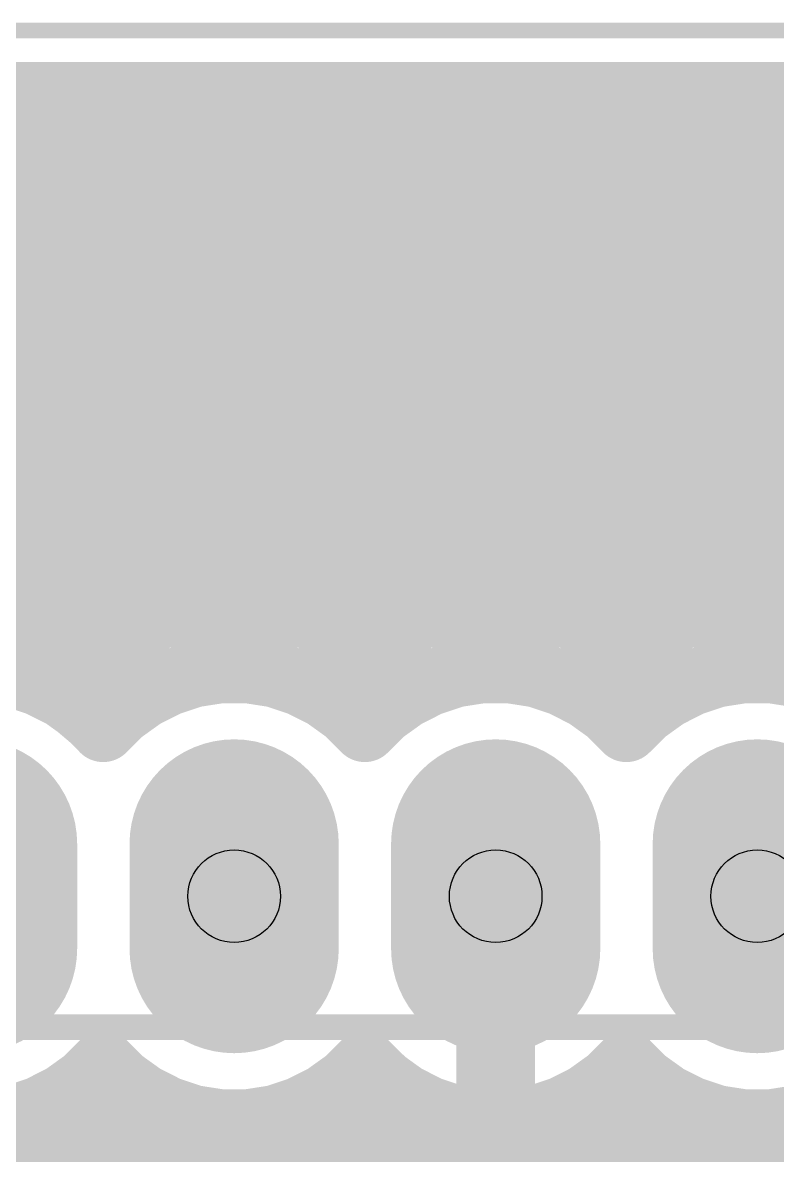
# Model space of a CAD drawing. Extents: x -0.06 to 2.31, y -0.06 to 2.06.
# Drawn here: x 1.1651 to 1.4537, y 1.5779 to 2.011 of the extents above; entities that cross this region are included whole.
import ezdxf

# ---------------------------------------------------------------- set-up
doc = ezdxf.new("R2010")
doc.units = 0
for name, color, linetype in [('Board_Outline', 13, 'CONTINUOUS'), ('Bottom', 6, 'CONTINUOUS'), ('Drill_Bottom', 8, 'CONTINUOUS'), ('Drill_Top', 7, 'CONTINUOUS'), ('Top', 5, 'CONTINUOUS'), ('Top_Silk', 2, 'CONTINUOUS')]:
    doc.layers.add(name, color=color, linetype=linetype)

msp = doc.modelspace()

# ---------------------------------------------------------------- linework, layer by layer
at = {"layer": 'Board_Outline', "linetype": 'CONTINUOUS', "const_width": 0.006}
msp.add_lwpolyline([(0, 1.838), (0.086, 1.838), (0.086, 2.008), (2.004, 2.008), (2.004, 1.844), (2.253, 1.844), (2.25, 0.601), (2.253, 0.25), (2, 0.25), (2, 0), (0.426, 0), (0.43, 0.908), (0, 0.908), (0, 1.838)], dxfattribs=at)
at = {"layer": 'Bottom', "linetype": 'CONTINUOUS'}
for points, const_width in [([(1.981, 1.9835), (0.106, 1.9835)], 0.025), ([(1.0005, 1.9586), (1.9791, 1.9586)], 0.025), ([(1.0254, 1.9338), (1.9795, 1.9338)], 0.025), ([(1.0325, 1.9242), (1.1746, 1.782)], 0.025), ([(1.0503, 1.9089), (1.9798, 1.9089)], 0.025), ([(1.0751, 1.884), (1.7212, 1.884)], 0.025), ([(1.1, 1.8592), (1.7046, 1.8592)], 0.025), ([(1.1249, 1.8343), (1.6983, 1.8343)], 0.025), ([(1.1497, 1.8094), (1.6999, 1.8094)], 0.025), ([(1.1746, 1.7845), (1.7099, 1.7845)], 0.025), ([(1.1746, 1.782), (1.1784, 1.7767)], 0.025), ([(1.1784, 1.7767), (1.1813, 1.7709)], 0.025), ([(1.1813, 1.7709), (1.1834, 1.7647)], 0.025), ([(1.1834, 1.7647), (1.1844, 1.7583)], 0.025), ([(1.2305, 1.7617), (1.2408, 1.7633)], 0.025), ([(1.2408, 1.7633), (1.2512, 1.7633)], 0.025), ([(1.2512, 1.7633), (1.2615, 1.7617)], 0.025), ([(1.3305, 1.7617), (1.3408, 1.7633)], 0.025), ([(1.3408, 1.7633), (1.3512, 1.7633)], 0.025), ([(1.3512, 1.7633), (1.3615, 1.7617)], 0.025), ([(1.4305, 1.7617), (1.4408, 1.7633)], 0.025), ([(1.4408, 1.7633), (1.4512, 1.7633)], 0.025), ([(1.4512, 1.7633), (1.4615, 1.7617)], 0.025), ([(1.1867, 1.7597), (1.2213, 1.7597)], 0.025), ([(1.2206, 1.7584), (1.2305, 1.7617)], 0.025), ([(1.2615, 1.7617), (1.2714, 1.7584)], 0.025), ([(1.2707, 1.7597), (1.3213, 1.7597)], 0.025), ([(1.3206, 1.7584), (1.3305, 1.7617)], 0.025), ([(1.3615, 1.7617), (1.3714, 1.7584)], 0.025), ([(1.3707, 1.7597), (1.4213, 1.7597)], 0.025), ([(1.4206, 1.7584), (1.4305, 1.7617)], 0.025), ([(1.4615, 1.7617), (1.4714, 1.7584)], 0.025), ([(1.1844, 1.7583), (1.1845, 1.7512)], 0.025), ([(1.2113, 1.7537), (1.2206, 1.7584)], 0.025), ([(1.2714, 1.7584), (1.2807, 1.7537)], 0.025), ([(1.3113, 1.7537), (1.3206, 1.7584)], 0.025), ([(1.3714, 1.7584), (1.3807, 1.7537)], 0.025), ([(1.4113, 1.7537), (1.4206, 1.7584)], 0.025), ([(1.1845, 1.7512), (1.193, 1.744)], 0.025), ([(1.2028, 1.7476), (1.2113, 1.7537)], 0.025), ([(1.2807, 1.7537), (1.2892, 1.7476)], 0.025), ([(1.3028, 1.7476), (1.3113, 1.7537)], 0.025), ([(1.3807, 1.7537), (1.3892, 1.7476)], 0.025), ([(1.4028, 1.7476), (1.4113, 1.7537)], 0.025), ([(1.196, 1.7408), (1.2028, 1.7476)], 0.025), ([(1.2892, 1.7476), (1.296, 1.7408)], 0.025), ([(1.296, 1.7408), (1.3028, 1.7476)], 0.025), ([(1.3892, 1.7476), (1.396, 1.7408)], 0.025), ([(1.396, 1.7408), (1.4028, 1.7476)], 0.025), ([(1.193, 1.744), (1.196, 1.7408)], 0.025), ([(1.346, 1.677), (1.346, 1.501)], 0.03), ([(1.196, 1.6132), (1.1892, 1.6064)], 0.025), ([(1.2028, 1.6064), (1.196, 1.6132)], 0.025), ([(1.296, 1.6132), (1.2892, 1.6064)], 0.025), ([(1.299, 1.61), (1.296, 1.6132)], 0.025), ([(1.396, 1.6132), (1.3892, 1.6064)], 0.025), ([(1.4028, 1.6064), (1.396, 1.6132)], 0.025), ([(1.3045, 1.6051), (1.299, 1.61)], 0.025), ([(1.1892, 1.6064), (1.1807, 1.6003)], 0.025), ([(1.2113, 1.6003), (1.2028, 1.6064)], 0.025), ([(1.2892, 1.6064), (1.2807, 1.6003)], 0.025), ([(1.3045, 1.5636), (1.3045, 1.6051)], 0.025), ([(1.3892, 1.6064), (1.3875, 1.6051)], 0.025), ([(1.3875, 1.6051), (1.3875, 1.5633)], 0.025), ([(1.4113, 1.6003), (1.4028, 1.6064)], 0.025), ([(1.1807, 1.6003), (1.1714, 1.5956)], 0.025), ([(1.2206, 1.5956), (1.2113, 1.6003)], 0.025), ([(1.2807, 1.6003), (1.2714, 1.5956)], 0.025), ([(1.4206, 1.5956), (1.4113, 1.6003)], 0.025), ([(1.1714, 1.5956), (1.1615, 1.5923)], 0.025), ([(1.2305, 1.5923), (1.2206, 1.5956)], 0.025), ([(1.2714, 1.5956), (1.2615, 1.5923)], 0.025), ([(1.4305, 1.5923), (1.4206, 1.5956)], 0.025), ([(1.4714, 1.5956), (1.4615, 1.5923)], 0.025), ([(1.1615, 1.5923), (1.1512, 1.5907)], 0.025), ([(1.2408, 1.5907), (1.2305, 1.5923)], 0.025), ([(1.2512, 1.5907), (1.2408, 1.5907)], 0.025), ([(1.2615, 1.5923), (1.2512, 1.5907)], 0.025), ([(1.4408, 1.5907), (1.4305, 1.5923)], 0.025), ([(1.4512, 1.5907), (1.4408, 1.5907)], 0.025), ([(1.4615, 1.5923), (1.4512, 1.5907)], 0.025), ([(0.999, 1.5856), (1.302, 1.5856)], 0.025), ([(1.39, 1.5856), (1.705, 1.5856)], 0.025)]:
    msp.add_lwpolyline(points, dxfattribs=dict(at, const_width=const_width))
for points, const_width in [([(1.1683, 1.782, 1), (1.1808, 1.782, 1), (1.1683, 1.782, 1)], 0.0125), ([(1.1683, 1.782, 1), (1.1808, 1.782, 1), (1.1683, 1.782, 1)], 0.0125), ([(1.1721, 1.7767, 1), (1.1846, 1.7767, 1), (1.1721, 1.7767, 1)], 0.0125), ([(1.1721, 1.7767, 1), (1.1846, 1.7767, 1), (1.1721, 1.7767, 1)], 0.0125), ([(1.1751, 1.7709, 1), (1.1876, 1.7709, 1), (1.1751, 1.7709, 1)], 0.0125), ([(1.1751, 1.7709, 1), (1.1876, 1.7709, 1), (1.1751, 1.7709, 1)], 0.0125), ([(1.1771, 1.7647, 1), (1.1896, 1.7647, 1), (1.1771, 1.7647, 1)], 0.0125), ([(1.1771, 1.7647, 1), (1.1896, 1.7647, 1), (1.1771, 1.7647, 1)], 0.0125), ([(1.2345, 1.7633, 1), (1.247, 1.7633, 1), (1.2345, 1.7633, 1)], 0.0125), ([(1.2345, 1.7633, 1), (1.247, 1.7633, 1), (1.2345, 1.7633, 1)], 0.0125), ([(1.245, 1.7633, 1), (1.2575, 1.7633, 1), (1.245, 1.7633, 1)], 0.0125), ([(1.245, 1.7633, 1), (1.2575, 1.7633, 1), (1.245, 1.7633, 1)], 0.0125), ([(1.3345, 1.7633, 1), (1.347, 1.7633, 1), (1.3345, 1.7633, 1)], 0.0125), ([(1.3345, 1.7633, 1), (1.347, 1.7633, 1), (1.3345, 1.7633, 1)], 0.0125), ([(1.345, 1.7633, 1), (1.3575, 1.7633, 1), (1.345, 1.7633, 1)], 0.0125), ([(1.345, 1.7633, 1), (1.3575, 1.7633, 1), (1.345, 1.7633, 1)], 0.0125), ([(1.4345, 1.7633, 1), (1.447, 1.7633, 1), (1.4345, 1.7633, 1)], 0.0125), ([(1.4345, 1.7633, 1), (1.447, 1.7633, 1), (1.4345, 1.7633, 1)], 0.0125), ([(1.445, 1.7633, 1), (1.4575, 1.7633, 1), (1.445, 1.7633, 1)], 0.0125), ([(1.445, 1.7633, 1), (1.4575, 1.7633, 1), (1.445, 1.7633, 1)], 0.0125), ([(1.2242, 1.7617, 1), (1.2367, 1.7617, 1), (1.2242, 1.7617, 1)], 0.0125), ([(1.2242, 1.7617, 1), (1.2367, 1.7617, 1), (1.2242, 1.7617, 1)], 0.0125), ([(1.2553, 1.7617, 1), (1.2678, 1.7617, 1), (1.2553, 1.7617, 1)], 0.0125), ([(1.2553, 1.7617, 1), (1.2678, 1.7617, 1), (1.2553, 1.7617, 1)], 0.0125), ([(1.3242, 1.7617, 1), (1.3367, 1.7617, 1), (1.3242, 1.7617, 1)], 0.0125), ([(1.3242, 1.7617, 1), (1.3367, 1.7617, 1), (1.3242, 1.7617, 1)], 0.0125), ([(1.3553, 1.7617, 1), (1.3678, 1.7617, 1), (1.3553, 1.7617, 1)], 0.0125), ([(1.3553, 1.7617, 1), (1.3678, 1.7617, 1), (1.3553, 1.7617, 1)], 0.0125), ([(1.4242, 1.7617, 1), (1.4367, 1.7617, 1), (1.4242, 1.7617, 1)], 0.0125), ([(1.4242, 1.7617, 1), (1.4367, 1.7617, 1), (1.4242, 1.7617, 1)], 0.0125), ([(1.4553, 1.7617, 1), (1.4678, 1.7617, 1), (1.4553, 1.7617, 1)], 0.0125), ([(1.4553, 1.7617, 1), (1.4678, 1.7617, 1), (1.4553, 1.7617, 1)], 0.0125), ([(1.1781, 1.7583, 1), (1.1906, 1.7583, 1), (1.1781, 1.7583, 1)], 0.0125), ([(1.1781, 1.7583, 1), (1.1906, 1.7583, 1), (1.1781, 1.7583, 1)], 0.0125), ([(1.2143, 1.7584, 1), (1.2268, 1.7584, 1), (1.2143, 1.7584, 1)], 0.0125), ([(1.2143, 1.7584, 1), (1.2268, 1.7584, 1), (1.2143, 1.7584, 1)], 0.0125), ([(1.2652, 1.7584, 1), (1.2777, 1.7584, 1), (1.2652, 1.7584, 1)], 0.0125), ([(1.2652, 1.7584, 1), (1.2777, 1.7584, 1), (1.2652, 1.7584, 1)], 0.0125), ([(1.3143, 1.7584, 1), (1.3268, 1.7584, 1), (1.3143, 1.7584, 1)], 0.0125), ([(1.3143, 1.7584, 1), (1.3268, 1.7584, 1), (1.3143, 1.7584, 1)], 0.0125), ([(1.3652, 1.7584, 1), (1.3777, 1.7584, 1), (1.3652, 1.7584, 1)], 0.0125), ([(1.3652, 1.7584, 1), (1.3777, 1.7584, 1), (1.3652, 1.7584, 1)], 0.0125), ([(1.4143, 1.7584, 1), (1.4268, 1.7584, 1), (1.4143, 1.7584, 1)], 0.0125), ([(1.4143, 1.7584, 1), (1.4268, 1.7584, 1), (1.4143, 1.7584, 1)], 0.0125), ([(1.1783, 1.7512, 1), (1.1908, 1.7512, 1), (1.1783, 1.7512, 1)], 0.0125), ([(1.1783, 1.7512, 1), (1.1908, 1.7512, 1), (1.1783, 1.7512, 1)], 0.0125), ([(1.205, 1.7537, 1), (1.2175, 1.7537, 1), (1.205, 1.7537, 1)], 0.0125), ([(1.205, 1.7537, 1), (1.2175, 1.7537, 1), (1.205, 1.7537, 1)], 0.0125), ([(1.2745, 1.7537, 1), (1.287, 1.7537, 1), (1.2745, 1.7537, 1)], 0.0125), ([(1.2745, 1.7537, 1), (1.287, 1.7537, 1), (1.2745, 1.7537, 1)], 0.0125), ([(1.305, 1.7537, 1), (1.3175, 1.7537, 1), (1.305, 1.7537, 1)], 0.0125), ([(1.305, 1.7537, 1), (1.3175, 1.7537, 1), (1.305, 1.7537, 1)], 0.0125), ([(1.3745, 1.7537, 1), (1.387, 1.7537, 1), (1.3745, 1.7537, 1)], 0.0125), ([(1.3745, 1.7537, 1), (1.387, 1.7537, 1), (1.3745, 1.7537, 1)], 0.0125), ([(1.405, 1.7537, 1), (1.4175, 1.7537, 1), (1.405, 1.7537, 1)], 0.0125), ([(1.405, 1.7537, 1), (1.4175, 1.7537, 1), (1.405, 1.7537, 1)], 0.0125), ([(1.1966, 1.7476, 1), (1.2091, 1.7476, 1), (1.1966, 1.7476, 1)], 0.0125), ([(1.1966, 1.7476, 1), (1.2091, 1.7476, 1), (1.1966, 1.7476, 1)], 0.0125), ([(1.2829, 1.7476, 1), (1.2954, 1.7476, 1), (1.2829, 1.7476, 1)], 0.0125), ([(1.2829, 1.7476, 1), (1.2954, 1.7476, 1), (1.2829, 1.7476, 1)], 0.0125), ([(1.2966, 1.7476, 1), (1.3091, 1.7476, 1), (1.2966, 1.7476, 1)], 0.0125), ([(1.2966, 1.7476, 1), (1.3091, 1.7476, 1), (1.2966, 1.7476, 1)], 0.0125), ([(1.3829, 1.7476, 1), (1.3954, 1.7476, 1), (1.3829, 1.7476, 1)], 0.0125), ([(1.3829, 1.7476, 1), (1.3954, 1.7476, 1), (1.3829, 1.7476, 1)], 0.0125), ([(1.3966, 1.7476, 1), (1.4091, 1.7476, 1), (1.3966, 1.7476, 1)], 0.0125), ([(1.3966, 1.7476, 1), (1.4091, 1.7476, 1), (1.3966, 1.7476, 1)], 0.0125), ([(1.1868, 1.744, 1), (1.1993, 1.744, 1), (1.1868, 1.744, 1)], 0.0125), ([(1.1868, 1.744, 1), (1.1993, 1.744, 1), (1.1868, 1.744, 1)], 0.0125), ([(1.1897, 1.7408, 1), (1.2022, 1.7408, 1), (1.1897, 1.7408, 1)], 0.0125), ([(1.1897, 1.7408, 1), (1.2022, 1.7408, 1), (1.1897, 1.7408, 1)], 0.0125), ([(1.2897, 1.7408, 1), (1.3022, 1.7408, 1), (1.2897, 1.7408, 1)], 0.0125), ([(1.2897, 1.7408, 1), (1.3022, 1.7408, 1), (1.2897, 1.7408, 1)], 0.0125), ([(1.3897, 1.7408, 1), (1.4022, 1.7408, 1), (1.3897, 1.7408, 1)], 0.0125), ([(1.3897, 1.7408, 1), (1.4022, 1.7408, 1), (1.3897, 1.7408, 1)], 0.0125), ([(1.166, 1.697, 1), (1.126, 1.697, 1), (1.166, 1.697, 1)], 0.04), ([(1.266, 1.697, 1), (1.226, 1.697, 1), (1.266, 1.697, 1)], 0.04), ([(1.366, 1.697, 1), (1.326, 1.697, 1), (1.366, 1.697, 1)], 0.04), ([(1.466, 1.697, 1), (1.426, 1.697, 1), (1.466, 1.697, 1)], 0.04), ([(1.166, 1.657, 1), (1.126, 1.657, 1), (1.166, 1.657, 1)], 0.04), ([(1.266, 1.657, 1), (1.226, 1.657, 1), (1.266, 1.657, 1)], 0.04), ([(1.366, 1.657, 1), (1.326, 1.657, 1), (1.366, 1.657, 1)], 0.04), ([(1.466, 1.657, 1), (1.426, 1.657, 1), (1.466, 1.657, 1)], 0.04), ([(1.3385, 1.677, 1), (1.3535, 1.677, 1), (1.3385, 1.677, 1)], 0.015), ([(1.1898, 1.6132, 1), (1.2023, 1.6132, 1), (1.1898, 1.6132, 1)], 0.0125), ([(1.1898, 1.6132, 1), (1.2023, 1.6132, 1), (1.1898, 1.6132, 1)], 0.0125), ([(1.2898, 1.6132, 1), (1.3023, 1.6132, 1), (1.2898, 1.6132, 1)], 0.0125), ([(1.2898, 1.6132, 1), (1.3023, 1.6132, 1), (1.2898, 1.6132, 1)], 0.0125), ([(1.3898, 1.6132, 1), (1.4023, 1.6132, 1), (1.3898, 1.6132, 1)], 0.0125), ([(1.3898, 1.6132, 1), (1.4023, 1.6132, 1), (1.3898, 1.6132, 1)], 0.0125), ([(1.2927, 1.61, 1), (1.3052, 1.61, 1), (1.2927, 1.61, 1)], 0.0125), ([(1.2927, 1.61, 1), (1.3052, 1.61, 1), (1.2927, 1.61, 1)], 0.0125), ([(1.1829, 1.6064, 1), (1.1954, 1.6064, 1), (1.1829, 1.6064, 1)], 0.0125), ([(1.1829, 1.6064, 1), (1.1954, 1.6064, 1), (1.1829, 1.6064, 1)], 0.0125), ([(1.1966, 1.6064, 1), (1.2091, 1.6064, 1), (1.1966, 1.6064, 1)], 0.0125), ([(1.1966, 1.6064, 1), (1.2091, 1.6064, 1), (1.1966, 1.6064, 1)], 0.0125), ([(1.2829, 1.6064, 1), (1.2954, 1.6064, 1), (1.2829, 1.6064, 1)], 0.0125), ([(1.2829, 1.6064, 1), (1.2954, 1.6064, 1), (1.2829, 1.6064, 1)], 0.0125), ([(1.2983, 1.6051, 1), (1.3108, 1.6051, 1), (1.2983, 1.6051, 1)], 0.0125), ([(1.2983, 1.6051, 1), (1.3108, 1.6051, 1), (1.2983, 1.6051, 1)], 0.0125), ([(1.3812, 1.6051, 1), (1.3937, 1.6051, 1), (1.3812, 1.6051, 1)], 0.0125), ([(1.3812, 1.6051, 1), (1.3937, 1.6051, 1), (1.3812, 1.6051, 1)], 0.0125), ([(1.3829, 1.6064, 1), (1.3954, 1.6064, 1), (1.3829, 1.6064, 1)], 0.0125), ([(1.3829, 1.6064, 1), (1.3954, 1.6064, 1), (1.3829, 1.6064, 1)], 0.0125), ([(1.3966, 1.6064, 1), (1.4091, 1.6064, 1), (1.3966, 1.6064, 1)], 0.0125), ([(1.3966, 1.6064, 1), (1.4091, 1.6064, 1), (1.3966, 1.6064, 1)], 0.0125), ([(1.1745, 1.6003, 1), (1.187, 1.6003, 1), (1.1745, 1.6003, 1)], 0.0125), ([(1.1745, 1.6003, 1), (1.187, 1.6003, 1), (1.1745, 1.6003, 1)], 0.0125), ([(1.205, 1.6003, 1), (1.2175, 1.6003, 1), (1.205, 1.6003, 1)], 0.0125), ([(1.205, 1.6003, 1), (1.2175, 1.6003, 1), (1.205, 1.6003, 1)], 0.0125), ([(1.2745, 1.6003, 1), (1.287, 1.6003, 1), (1.2745, 1.6003, 1)], 0.0125), ([(1.2745, 1.6003, 1), (1.287, 1.6003, 1), (1.2745, 1.6003, 1)], 0.0125), ([(1.405, 1.6003, 1), (1.4175, 1.6003, 1), (1.405, 1.6003, 1)], 0.0125), ([(1.405, 1.6003, 1), (1.4175, 1.6003, 1), (1.405, 1.6003, 1)], 0.0125), ([(1.1652, 1.5956, 1), (1.1777, 1.5956, 1), (1.1652, 1.5956, 1)], 0.0125), ([(1.1652, 1.5956, 1), (1.1777, 1.5956, 1), (1.1652, 1.5956, 1)], 0.0125), ([(1.2143, 1.5956, 1), (1.2268, 1.5956, 1), (1.2143, 1.5956, 1)], 0.0125), ([(1.2143, 1.5956, 1), (1.2268, 1.5956, 1), (1.2143, 1.5956, 1)], 0.0125), ([(1.2652, 1.5956, 1), (1.2777, 1.5956, 1), (1.2652, 1.5956, 1)], 0.0125), ([(1.2652, 1.5956, 1), (1.2777, 1.5956, 1), (1.2652, 1.5956, 1)], 0.0125), ([(1.4143, 1.5956, 1), (1.4268, 1.5956, 1), (1.4143, 1.5956, 1)], 0.0125), ([(1.4143, 1.5956, 1), (1.4268, 1.5956, 1), (1.4143, 1.5956, 1)], 0.0125), ([(1.1553, 1.5923, 1), (1.1678, 1.5923, 1), (1.1553, 1.5923, 1)], 0.0125), ([(1.1553, 1.5923, 1), (1.1678, 1.5923, 1), (1.1553, 1.5923, 1)], 0.0125), ([(1.2242, 1.5923, 1), (1.2367, 1.5923, 1), (1.2242, 1.5923, 1)], 0.0125), ([(1.2242, 1.5923, 1), (1.2367, 1.5923, 1), (1.2242, 1.5923, 1)], 0.0125), ([(1.2345, 1.5907, 1), (1.247, 1.5907, 1), (1.2345, 1.5907, 1)], 0.0125), ([(1.2345, 1.5907, 1), (1.247, 1.5907, 1), (1.2345, 1.5907, 1)], 0.0125), ([(1.245, 1.5907, 1), (1.2575, 1.5907, 1), (1.245, 1.5907, 1)], 0.0125), ([(1.245, 1.5907, 1), (1.2575, 1.5907, 1), (1.245, 1.5907, 1)], 0.0125), ([(1.2553, 1.5923, 1), (1.2678, 1.5923, 1), (1.2553, 1.5923, 1)], 0.0125), ([(1.2553, 1.5923, 1), (1.2678, 1.5923, 1), (1.2553, 1.5923, 1)], 0.0125), ([(1.4242, 1.5923, 1), (1.4367, 1.5923, 1), (1.4242, 1.5923, 1)], 0.0125), ([(1.4242, 1.5923, 1), (1.4367, 1.5923, 1), (1.4242, 1.5923, 1)], 0.0125), ([(1.4345, 1.5907, 1), (1.447, 1.5907, 1), (1.4345, 1.5907, 1)], 0.0125), ([(1.4345, 1.5907, 1), (1.447, 1.5907, 1), (1.4345, 1.5907, 1)], 0.0125), ([(1.445, 1.5907, 1), (1.4575, 1.5907, 1), (1.445, 1.5907, 1)], 0.0125), ([(1.445, 1.5907, 1), (1.4575, 1.5907, 1), (1.445, 1.5907, 1)], 0.0125), ([(1.4553, 1.5923, 1), (1.4678, 1.5923, 1), (1.4553, 1.5923, 1)], 0.0125), ([(1.4553, 1.5923, 1), (1.4678, 1.5923, 1), (1.4553, 1.5923, 1)], 0.0125)]:
    msp.add_lwpolyline(points, format="xyb", dxfattribs=dict(at, const_width=const_width))
at = {"layer": 'Bottom'}
for points in [[(1.106, 1.697), (1.186, 1.697), (1.106, 1.657), (1.186, 1.657)], [(1.206, 1.697), (1.286, 1.697), (1.206, 1.657), (1.286, 1.657)], [(1.306, 1.697), (1.386, 1.697), (1.306, 1.657), (1.386, 1.657)], [(1.406, 1.697), (1.486, 1.697), (1.406, 1.657), (1.486, 1.657)]]:
    msp.add_solid(points, dxfattribs=at)
at = {"layer": 'Drill_Bottom'}
for centre in [(1.246, 1.677), (1.346, 1.677), (1.446, 1.677)]:
    msp.add_circle(centre, 0.0177, dxfattribs=at)
at = {"layer": 'Drill_Top'}
for centre in [(1.246, 1.677), (1.346, 1.677), (1.446, 1.677)]:
    msp.add_circle(centre, 0.0177, dxfattribs=at)
at = {"layer": 'Top', "linetype": 'CONTINUOUS', "const_width": 0.025}
for points in [[(1.981, 1.9835), (0.1064, 1.9834)], [(0.6164, 1.9586), (1.9786, 1.9586)], [(0.6488, 1.9338), (1.9787, 1.9338)], [(0.8513, 1.9089), (1.9788, 1.9089)], [(0.876, 1.884), (1.7212, 1.884)], [(0.8859, 1.8592), (1.7046, 1.8592)], [(0.9092, 1.8343), (1.6983, 1.8343)], [(0.9212, 1.8094), (1.6999, 1.8094)], [(0.9239, 1.7845), (1.7099, 1.7845)], [(1.1512, 1.7633), (1.1615, 1.7617)], [(1.2305, 1.7617), (1.2408, 1.7633)], [(1.2408, 1.7633), (1.2512, 1.7633)], [(1.2512, 1.7633), (1.2615, 1.7617)], [(1.3305, 1.7617), (1.3408, 1.7633)], [(1.3408, 1.7633), (1.3512, 1.7633)], [(1.3512, 1.7633), (1.3615, 1.7617)], [(1.4305, 1.7617), (1.4408, 1.7633)], [(1.4408, 1.7633), (1.4512, 1.7633)], [(1.4512, 1.7633), (1.4615, 1.7617)], [(1.1615, 1.7617), (1.1714, 1.7584)], [(1.1707, 1.7597), (1.2213, 1.7597)], [(1.2206, 1.7584), (1.2305, 1.7617)], [(1.2615, 1.7617), (1.2714, 1.7584)], [(1.2707, 1.7597), (1.3213, 1.7597)], [(1.3206, 1.7584), (1.3305, 1.7617)], [(1.3615, 1.7617), (1.3714, 1.7584)], [(1.3707, 1.7597), (1.4213, 1.7597)], [(1.4206, 1.7584), (1.4305, 1.7617)], [(1.4615, 1.7617), (1.4714, 1.7584)], [(1.1714, 1.7584), (1.1807, 1.7537)], [(1.2113, 1.7537), (1.2206, 1.7584)], [(1.2714, 1.7584), (1.2807, 1.7537)], [(1.3113, 1.7537), (1.3206, 1.7584)], [(1.3714, 1.7584), (1.3807, 1.7537)], [(1.4113, 1.7537), (1.4206, 1.7584)], [(1.1807, 1.7537), (1.1892, 1.7476)], [(1.2028, 1.7476), (1.2113, 1.7537)], [(1.2807, 1.7537), (1.2892, 1.7476)], [(1.3028, 1.7476), (1.3113, 1.7537)], [(1.3807, 1.7537), (1.3892, 1.7476)], [(1.4028, 1.7476), (1.4113, 1.7537)], [(1.1892, 1.7476), (1.196, 1.7408)], [(1.196, 1.7408), (1.2028, 1.7476)], [(1.2892, 1.7476), (1.296, 1.7408)], [(1.296, 1.7408), (1.3028, 1.7476)], [(1.3892, 1.7476), (1.396, 1.7408)], [(1.396, 1.7408), (1.4028, 1.7476)], [(1.196, 1.6132), (1.1892, 1.6064)], [(1.2028, 1.6064), (1.196, 1.6132)], [(1.296, 1.6132), (1.2892, 1.6064)], [(1.3028, 1.6064), (1.296, 1.6132)], [(1.396, 1.6132), (1.3892, 1.6064)], [(1.4028, 1.6064), (1.396, 1.6132)], [(1.1892, 1.6064), (1.1807, 1.6003)], [(1.2113, 1.6003), (1.2028, 1.6064)], [(1.2892, 1.6064), (1.2807, 1.6003)], [(1.3113, 1.6003), (1.3028, 1.6064)], [(1.3892, 1.6064), (1.3807, 1.6003)], [(1.4113, 1.6003), (1.4028, 1.6064)], [(1.1807, 1.6003), (1.1714, 1.5956)], [(1.2206, 1.5956), (1.2113, 1.6003)], [(1.2807, 1.6003), (1.2714, 1.5956)], [(1.3206, 1.5956), (1.3113, 1.6003)], [(1.3807, 1.6003), (1.3714, 1.5956)], [(1.4206, 1.5956), (1.4113, 1.6003)], [(1.1714, 1.5956), (1.1615, 1.5923)], [(1.2305, 1.5923), (1.2206, 1.5956)], [(1.2714, 1.5956), (1.2615, 1.5923)], [(1.3305, 1.5923), (1.3206, 1.5956)], [(1.3714, 1.5956), (1.3615, 1.5923)], [(1.4305, 1.5923), (1.4206, 1.5956)], [(1.4714, 1.5956), (1.4615, 1.5923)], [(1.1615, 1.5923), (1.1512, 1.5907)], [(1.2408, 1.5907), (1.2305, 1.5923)], [(1.2512, 1.5907), (1.2408, 1.5907)], [(1.2615, 1.5923), (1.2512, 1.5907)], [(1.3408, 1.5907), (1.3305, 1.5923)], [(1.3512, 1.5907), (1.3408, 1.5907)], [(1.3615, 1.5923), (1.3512, 1.5907)], [(1.4408, 1.5907), (1.4305, 1.5923)], [(1.4512, 1.5907), (1.4408, 1.5907)], [(1.4615, 1.5923), (1.4512, 1.5907)], [(0.4721, 1.5856), (1.705, 1.5856)], [(1.305, 1.5637), (1.3151, 1.5662)], [(1.3151, 1.5662), (1.3255, 1.567)], [(1.3255, 1.567), (1.3707, 1.5668)], [(1.3707, 1.5668), (1.381, 1.5652)]]:
    msp.add_lwpolyline(points, dxfattribs=at)
at = {"layer": 'Top', "linetype": 'CONTINUOUS'}
for points, const_width in [([(1.2345, 1.7633, 1), (1.247, 1.7633, 1), (1.2345, 1.7633, 1)], 0.0125), ([(1.2345, 1.7633, 1), (1.247, 1.7633, 1), (1.2345, 1.7633, 1)], 0.0125), ([(1.245, 1.7633, 1), (1.2575, 1.7633, 1), (1.245, 1.7633, 1)], 0.0125), ([(1.245, 1.7633, 1), (1.2575, 1.7633, 1), (1.245, 1.7633, 1)], 0.0125), ([(1.3345, 1.7633, 1), (1.347, 1.7633, 1), (1.3345, 1.7633, 1)], 0.0125), ([(1.3345, 1.7633, 1), (1.347, 1.7633, 1), (1.3345, 1.7633, 1)], 0.0125), ([(1.345, 1.7633, 1), (1.3575, 1.7633, 1), (1.345, 1.7633, 1)], 0.0125), ([(1.345, 1.7633, 1), (1.3575, 1.7633, 1), (1.345, 1.7633, 1)], 0.0125), ([(1.4345, 1.7633, 1), (1.447, 1.7633, 1), (1.4345, 1.7633, 1)], 0.0125), ([(1.4345, 1.7633, 1), (1.447, 1.7633, 1), (1.4345, 1.7633, 1)], 0.0125), ([(1.445, 1.7633, 1), (1.4575, 1.7633, 1), (1.445, 1.7633, 1)], 0.0125), ([(1.445, 1.7633, 1), (1.4575, 1.7633, 1), (1.445, 1.7633, 1)], 0.0125), ([(1.1553, 1.7617, 1), (1.1678, 1.7617, 1), (1.1553, 1.7617, 1)], 0.0125), ([(1.1553, 1.7617, 1), (1.1678, 1.7617, 1), (1.1553, 1.7617, 1)], 0.0125), ([(1.2242, 1.7617, 1), (1.2367, 1.7617, 1), (1.2242, 1.7617, 1)], 0.0125), ([(1.2242, 1.7617, 1), (1.2367, 1.7617, 1), (1.2242, 1.7617, 1)], 0.0125), ([(1.2553, 1.7617, 1), (1.2678, 1.7617, 1), (1.2553, 1.7617, 1)], 0.0125), ([(1.2553, 1.7617, 1), (1.2678, 1.7617, 1), (1.2553, 1.7617, 1)], 0.0125), ([(1.3242, 1.7617, 1), (1.3367, 1.7617, 1), (1.3242, 1.7617, 1)], 0.0125), ([(1.3242, 1.7617, 1), (1.3367, 1.7617, 1), (1.3242, 1.7617, 1)], 0.0125), ([(1.3553, 1.7617, 1), (1.3678, 1.7617, 1), (1.3553, 1.7617, 1)], 0.0125), ([(1.3553, 1.7617, 1), (1.3678, 1.7617, 1), (1.3553, 1.7617, 1)], 0.0125), ([(1.4242, 1.7617, 1), (1.4367, 1.7617, 1), (1.4242, 1.7617, 1)], 0.0125), ([(1.4242, 1.7617, 1), (1.4367, 1.7617, 1), (1.4242, 1.7617, 1)], 0.0125), ([(1.4553, 1.7617, 1), (1.4678, 1.7617, 1), (1.4553, 1.7617, 1)], 0.0125), ([(1.4553, 1.7617, 1), (1.4678, 1.7617, 1), (1.4553, 1.7617, 1)], 0.0125), ([(1.1652, 1.7584, 1), (1.1777, 1.7584, 1), (1.1652, 1.7584, 1)], 0.0125), ([(1.1652, 1.7584, 1), (1.1777, 1.7584, 1), (1.1652, 1.7584, 1)], 0.0125), ([(1.2143, 1.7584, 1), (1.2268, 1.7584, 1), (1.2143, 1.7584, 1)], 0.0125), ([(1.2143, 1.7584, 1), (1.2268, 1.7584, 1), (1.2143, 1.7584, 1)], 0.0125), ([(1.2652, 1.7584, 1), (1.2777, 1.7584, 1), (1.2652, 1.7584, 1)], 0.0125), ([(1.2652, 1.7584, 1), (1.2777, 1.7584, 1), (1.2652, 1.7584, 1)], 0.0125), ([(1.3143, 1.7584, 1), (1.3268, 1.7584, 1), (1.3143, 1.7584, 1)], 0.0125), ([(1.3143, 1.7584, 1), (1.3268, 1.7584, 1), (1.3143, 1.7584, 1)], 0.0125), ([(1.3652, 1.7584, 1), (1.3777, 1.7584, 1), (1.3652, 1.7584, 1)], 0.0125), ([(1.3652, 1.7584, 1), (1.3777, 1.7584, 1), (1.3652, 1.7584, 1)], 0.0125), ([(1.4143, 1.7584, 1), (1.4268, 1.7584, 1), (1.4143, 1.7584, 1)], 0.0125), ([(1.4143, 1.7584, 1), (1.4268, 1.7584, 1), (1.4143, 1.7584, 1)], 0.0125), ([(1.1745, 1.7537, 1), (1.187, 1.7537, 1), (1.1745, 1.7537, 1)], 0.0125), ([(1.1745, 1.7537, 1), (1.187, 1.7537, 1), (1.1745, 1.7537, 1)], 0.0125), ([(1.205, 1.7537, 1), (1.2175, 1.7537, 1), (1.205, 1.7537, 1)], 0.0125), ([(1.205, 1.7537, 1), (1.2175, 1.7537, 1), (1.205, 1.7537, 1)], 0.0125), ([(1.2745, 1.7537, 1), (1.287, 1.7537, 1), (1.2745, 1.7537, 1)], 0.0125), ([(1.2745, 1.7537, 1), (1.287, 1.7537, 1), (1.2745, 1.7537, 1)], 0.0125), ([(1.305, 1.7537, 1), (1.3175, 1.7537, 1), (1.305, 1.7537, 1)], 0.0125), ([(1.305, 1.7537, 1), (1.3175, 1.7537, 1), (1.305, 1.7537, 1)], 0.0125), ([(1.3745, 1.7537, 1), (1.387, 1.7537, 1), (1.3745, 1.7537, 1)], 0.0125), ([(1.3745, 1.7537, 1), (1.387, 1.7537, 1), (1.3745, 1.7537, 1)], 0.0125), ([(1.405, 1.7537, 1), (1.4175, 1.7537, 1), (1.405, 1.7537, 1)], 0.0125), ([(1.405, 1.7537, 1), (1.4175, 1.7537, 1), (1.405, 1.7537, 1)], 0.0125), ([(1.1829, 1.7476, 1), (1.1954, 1.7476, 1), (1.1829, 1.7476, 1)], 0.0125), ([(1.1829, 1.7476, 1), (1.1954, 1.7476, 1), (1.1829, 1.7476, 1)], 0.0125), ([(1.1966, 1.7476, 1), (1.2091, 1.7476, 1), (1.1966, 1.7476, 1)], 0.0125), ([(1.1966, 1.7476, 1), (1.2091, 1.7476, 1), (1.1966, 1.7476, 1)], 0.0125), ([(1.2829, 1.7476, 1), (1.2954, 1.7476, 1), (1.2829, 1.7476, 1)], 0.0125), ([(1.2829, 1.7476, 1), (1.2954, 1.7476, 1), (1.2829, 1.7476, 1)], 0.0125), ([(1.2966, 1.7476, 1), (1.3091, 1.7476, 1), (1.2966, 1.7476, 1)], 0.0125), ([(1.2966, 1.7476, 1), (1.3091, 1.7476, 1), (1.2966, 1.7476, 1)], 0.0125), ([(1.3829, 1.7476, 1), (1.3954, 1.7476, 1), (1.3829, 1.7476, 1)], 0.0125), ([(1.3829, 1.7476, 1), (1.3954, 1.7476, 1), (1.3829, 1.7476, 1)], 0.0125), ([(1.3966, 1.7476, 1), (1.4091, 1.7476, 1), (1.3966, 1.7476, 1)], 0.0125), ([(1.3966, 1.7476, 1), (1.4091, 1.7476, 1), (1.3966, 1.7476, 1)], 0.0125), ([(1.1897, 1.7408, 1), (1.2022, 1.7408, 1), (1.1897, 1.7408, 1)], 0.0125), ([(1.1897, 1.7408, 1), (1.2022, 1.7408, 1), (1.1897, 1.7408, 1)], 0.0125), ([(1.2897, 1.7408, 1), (1.3022, 1.7408, 1), (1.2897, 1.7408, 1)], 0.0125), ([(1.2897, 1.7408, 1), (1.3022, 1.7408, 1), (1.2897, 1.7408, 1)], 0.0125), ([(1.3897, 1.7408, 1), (1.4022, 1.7408, 1), (1.3897, 1.7408, 1)], 0.0125), ([(1.3897, 1.7408, 1), (1.4022, 1.7408, 1), (1.3897, 1.7408, 1)], 0.0125), ([(1.166, 1.697, 1), (1.126, 1.697, 1), (1.166, 1.697, 1)], 0.04), ([(1.266, 1.697, 1), (1.226, 1.697, 1), (1.266, 1.697, 1)], 0.04), ([(1.366, 1.697, 1), (1.326, 1.697, 1), (1.366, 1.697, 1)], 0.04), ([(1.466, 1.697, 1), (1.426, 1.697, 1), (1.466, 1.697, 1)], 0.04), ([(1.166, 1.657, 1), (1.126, 1.657, 1), (1.166, 1.657, 1)], 0.04), ([(1.266, 1.657, 1), (1.226, 1.657, 1), (1.266, 1.657, 1)], 0.04), ([(1.366, 1.657, 1), (1.326, 1.657, 1), (1.366, 1.657, 1)], 0.04), ([(1.466, 1.657, 1), (1.426, 1.657, 1), (1.466, 1.657, 1)], 0.04), ([(1.1898, 1.6132, 1), (1.2023, 1.6132, 1), (1.1898, 1.6132, 1)], 0.0125), ([(1.1898, 1.6132, 1), (1.2023, 1.6132, 1), (1.1898, 1.6132, 1)], 0.0125), ([(1.2898, 1.6132, 1), (1.3023, 1.6132, 1), (1.2898, 1.6132, 1)], 0.0125), ([(1.2898, 1.6132, 1), (1.3023, 1.6132, 1), (1.2898, 1.6132, 1)], 0.0125), ([(1.3898, 1.6132, 1), (1.4023, 1.6132, 1), (1.3898, 1.6132, 1)], 0.0125), ([(1.3898, 1.6132, 1), (1.4023, 1.6132, 1), (1.3898, 1.6132, 1)], 0.0125), ([(1.1829, 1.6064, 1), (1.1954, 1.6064, 1), (1.1829, 1.6064, 1)], 0.0125), ([(1.1829, 1.6064, 1), (1.1954, 1.6064, 1), (1.1829, 1.6064, 1)], 0.0125), ([(1.1966, 1.6064, 1), (1.2091, 1.6064, 1), (1.1966, 1.6064, 1)], 0.0125), ([(1.1966, 1.6064, 1), (1.2091, 1.6064, 1), (1.1966, 1.6064, 1)], 0.0125), ([(1.2829, 1.6064, 1), (1.2954, 1.6064, 1), (1.2829, 1.6064, 1)], 0.0125), ([(1.2829, 1.6064, 1), (1.2954, 1.6064, 1), (1.2829, 1.6064, 1)], 0.0125), ([(1.2966, 1.6064, 1), (1.3091, 1.6064, 1), (1.2966, 1.6064, 1)], 0.0125), ([(1.2966, 1.6064, 1), (1.3091, 1.6064, 1), (1.2966, 1.6064, 1)], 0.0125), ([(1.3829, 1.6064, 1), (1.3954, 1.6064, 1), (1.3829, 1.6064, 1)], 0.0125), ([(1.3829, 1.6064, 1), (1.3954, 1.6064, 1), (1.3829, 1.6064, 1)], 0.0125), ([(1.3966, 1.6064, 1), (1.4091, 1.6064, 1), (1.3966, 1.6064, 1)], 0.0125), ([(1.3966, 1.6064, 1), (1.4091, 1.6064, 1), (1.3966, 1.6064, 1)], 0.0125), ([(1.1745, 1.6003, 1), (1.187, 1.6003, 1), (1.1745, 1.6003, 1)], 0.0125), ([(1.1745, 1.6003, 1), (1.187, 1.6003, 1), (1.1745, 1.6003, 1)], 0.0125), ([(1.205, 1.6003, 1), (1.2175, 1.6003, 1), (1.205, 1.6003, 1)], 0.0125), ([(1.205, 1.6003, 1), (1.2175, 1.6003, 1), (1.205, 1.6003, 1)], 0.0125), ([(1.2745, 1.6003, 1), (1.287, 1.6003, 1), (1.2745, 1.6003, 1)], 0.0125), ([(1.2745, 1.6003, 1), (1.287, 1.6003, 1), (1.2745, 1.6003, 1)], 0.0125), ([(1.305, 1.6003, 1), (1.3175, 1.6003, 1), (1.305, 1.6003, 1)], 0.0125), ([(1.305, 1.6003, 1), (1.3175, 1.6003, 1), (1.305, 1.6003, 1)], 0.0125), ([(1.3745, 1.6003, 1), (1.387, 1.6003, 1), (1.3745, 1.6003, 1)], 0.0125), ([(1.3745, 1.6003, 1), (1.387, 1.6003, 1), (1.3745, 1.6003, 1)], 0.0125), ([(1.405, 1.6003, 1), (1.4175, 1.6003, 1), (1.405, 1.6003, 1)], 0.0125), ([(1.405, 1.6003, 1), (1.4175, 1.6003, 1), (1.405, 1.6003, 1)], 0.0125), ([(1.1652, 1.5956, 1), (1.1777, 1.5956, 1), (1.1652, 1.5956, 1)], 0.0125), ([(1.1652, 1.5956, 1), (1.1777, 1.5956, 1), (1.1652, 1.5956, 1)], 0.0125), ([(1.2143, 1.5956, 1), (1.2268, 1.5956, 1), (1.2143, 1.5956, 1)], 0.0125), ([(1.2143, 1.5956, 1), (1.2268, 1.5956, 1), (1.2143, 1.5956, 1)], 0.0125), ([(1.2652, 1.5956, 1), (1.2777, 1.5956, 1), (1.2652, 1.5956, 1)], 0.0125), ([(1.2652, 1.5956, 1), (1.2777, 1.5956, 1), (1.2652, 1.5956, 1)], 0.0125), ([(1.3143, 1.5956, 1), (1.3268, 1.5956, 1), (1.3143, 1.5956, 1)], 0.0125), ([(1.3143, 1.5956, 1), (1.3268, 1.5956, 1), (1.3143, 1.5956, 1)], 0.0125), ([(1.3652, 1.5956, 1), (1.3777, 1.5956, 1), (1.3652, 1.5956, 1)], 0.0125), ([(1.3652, 1.5956, 1), (1.3777, 1.5956, 1), (1.3652, 1.5956, 1)], 0.0125), ([(1.4143, 1.5956, 1), (1.4268, 1.5956, 1), (1.4143, 1.5956, 1)], 0.0125), ([(1.4143, 1.5956, 1), (1.4268, 1.5956, 1), (1.4143, 1.5956, 1)], 0.0125), ([(1.1553, 1.5923, 1), (1.1678, 1.5923, 1), (1.1553, 1.5923, 1)], 0.0125), ([(1.1553, 1.5923, 1), (1.1678, 1.5923, 1), (1.1553, 1.5923, 1)], 0.0125), ([(1.2242, 1.5923, 1), (1.2367, 1.5923, 1), (1.2242, 1.5923, 1)], 0.0125), ([(1.2242, 1.5923, 1), (1.2367, 1.5923, 1), (1.2242, 1.5923, 1)], 0.0125), ([(1.2345, 1.5907, 1), (1.247, 1.5907, 1), (1.2345, 1.5907, 1)], 0.0125), ([(1.2345, 1.5907, 1), (1.247, 1.5907, 1), (1.2345, 1.5907, 1)], 0.0125), ([(1.245, 1.5907, 1), (1.2575, 1.5907, 1), (1.245, 1.5907, 1)], 0.0125), ([(1.245, 1.5907, 1), (1.2575, 1.5907, 1), (1.245, 1.5907, 1)], 0.0125), ([(1.2553, 1.5923, 1), (1.2678, 1.5923, 1), (1.2553, 1.5923, 1)], 0.0125), ([(1.2553, 1.5923, 1), (1.2678, 1.5923, 1), (1.2553, 1.5923, 1)], 0.0125), ([(1.3242, 1.5923, 1), (1.3367, 1.5923, 1), (1.3242, 1.5923, 1)], 0.0125), ([(1.3242, 1.5923, 1), (1.3367, 1.5923, 1), (1.3242, 1.5923, 1)], 0.0125), ([(1.3345, 1.5907, 1), (1.347, 1.5907, 1), (1.3345, 1.5907, 1)], 0.0125), ([(1.3345, 1.5907, 1), (1.347, 1.5907, 1), (1.3345, 1.5907, 1)], 0.0125), ([(1.345, 1.5907, 1), (1.3575, 1.5907, 1), (1.345, 1.5907, 1)], 0.0125), ([(1.345, 1.5907, 1), (1.3575, 1.5907, 1), (1.345, 1.5907, 1)], 0.0125), ([(1.3553, 1.5923, 1), (1.3678, 1.5923, 1), (1.3553, 1.5923, 1)], 0.0125), ([(1.3553, 1.5923, 1), (1.3678, 1.5923, 1), (1.3553, 1.5923, 1)], 0.0125), ([(1.4242, 1.5923, 1), (1.4367, 1.5923, 1), (1.4242, 1.5923, 1)], 0.0125), ([(1.4242, 1.5923, 1), (1.4367, 1.5923, 1), (1.4242, 1.5923, 1)], 0.0125), ([(1.4345, 1.5907, 1), (1.447, 1.5907, 1), (1.4345, 1.5907, 1)], 0.0125), ([(1.4345, 1.5907, 1), (1.447, 1.5907, 1), (1.4345, 1.5907, 1)], 0.0125), ([(1.445, 1.5907, 1), (1.4575, 1.5907, 1), (1.445, 1.5907, 1)], 0.0125), ([(1.445, 1.5907, 1), (1.4575, 1.5907, 1), (1.445, 1.5907, 1)], 0.0125), ([(1.4553, 1.5923, 1), (1.4678, 1.5923, 1), (1.4553, 1.5923, 1)], 0.0125), ([(1.4553, 1.5923, 1), (1.4678, 1.5923, 1), (1.4553, 1.5923, 1)], 0.0125), ([(1.3088, 1.5662, 1), (1.3213, 1.5662, 1), (1.3088, 1.5662, 1)], 0.0125), ([(1.3088, 1.5662, 1), (1.3213, 1.5662, 1), (1.3088, 1.5662, 1)], 0.0125), ([(1.3193, 1.567, 1), (1.3318, 1.567, 1), (1.3193, 1.567, 1)], 0.0125), ([(1.3193, 1.567, 1), (1.3318, 1.567, 1), (1.3193, 1.567, 1)], 0.0125), ([(1.3645, 1.5668, 1), (1.377, 1.5668, 1), (1.3645, 1.5668, 1)], 0.0125), ([(1.3645, 1.5668, 1), (1.377, 1.5668, 1), (1.3645, 1.5668, 1)], 0.0125)]:
    msp.add_lwpolyline(points, format="xyb", dxfattribs=dict(at, const_width=const_width))
at = {"layer": 'Top'}
for points in [[(1.106, 1.697), (1.186, 1.697), (1.106, 1.657), (1.186, 1.657)], [(1.206, 1.697), (1.286, 1.697), (1.206, 1.657), (1.286, 1.657)], [(1.306, 1.697), (1.386, 1.697), (1.306, 1.657), (1.386, 1.657)], [(1.406, 1.697), (1.486, 1.697), (1.406, 1.657), (1.486, 1.657)]]:
    msp.add_solid(points, dxfattribs=at)
at = {"layer": 'Top_Silk', "linetype": 'CONTINUOUS'}
for points, const_width in [([(1.2095, 1.9146), (1.2143, 1.917), (1.2215, 1.9241), (1.2215, 1.874)], 0.0077), ([(1.1605, 1.9242), (1.1605, 1.8883), (1.1629, 1.8811), (1.1677, 1.8764), (1.1749, 1.874), (1.1797, 1.874), (1.1868, 1.8764), (1.1917, 1.8811), (1.194, 1.8883), (1.194, 1.9242)], 0.0077), ([(1.7085, 0.8082), (0.6735, 0.8082), (0.6735, 1.8432), (1.7085, 1.8432), (1.7085, 0.8082)], 0.0098), ([(0.796, 1.6269), (1.596, 1.6269)], 0.0098)]:
    msp.add_lwpolyline(points, dxfattribs=dict(at, const_width=const_width))
at = {"layer": 'Top_Silk', "linetype": 'CONTINUOUS', "const_width": 0.0039}
for points in [[(1.1921, 1.9242, 1), (1.196, 1.9242, 1), (1.1921, 1.9242, 1)], [(1.2075, 1.9146, 1), (1.2114, 1.9146, 1), (1.2075, 1.9146, 1)], [(1.2195, 1.874, 1), (1.2234, 1.874, 1), (1.2195, 1.874, 1)]]:
    msp.add_lwpolyline(points, format="xyb", dxfattribs=at)

doc.saveas('drawing.dxf')
